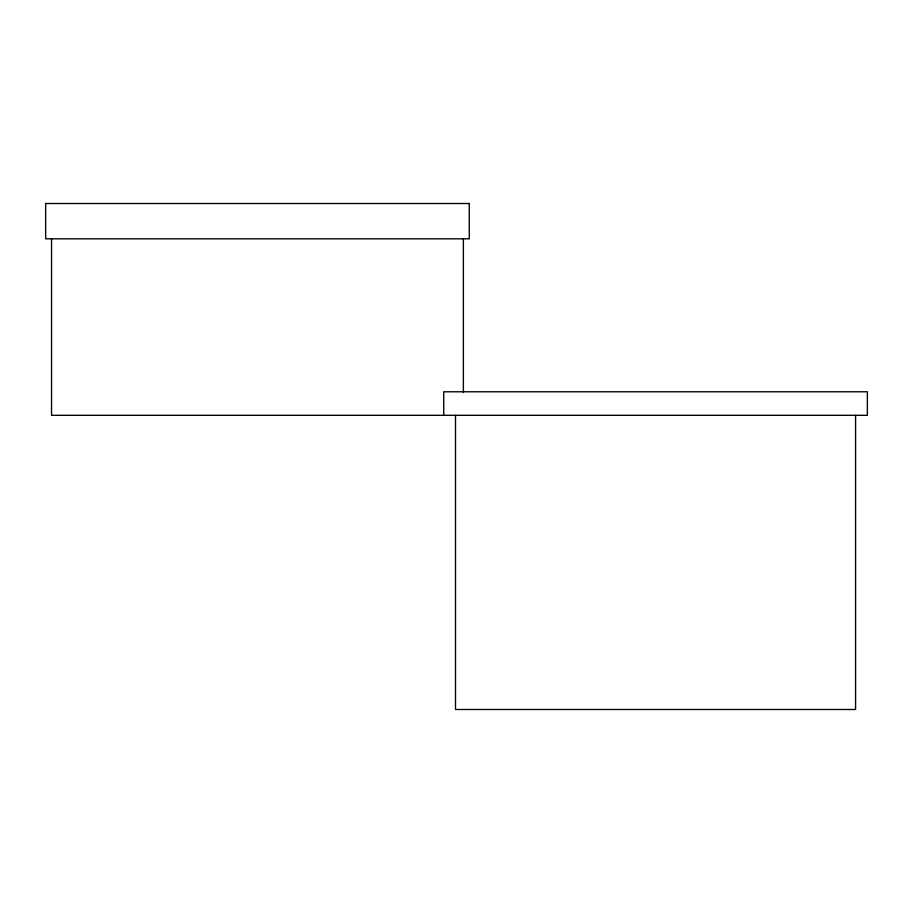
<?xml version="1.0" encoding="UTF-8"?>
<svg xmlns="http://www.w3.org/2000/svg" width="913" height="913" viewBox="0 0 913 913"><rect width="100%" height="100%" fill="white"/><g stroke="black" fill="none" stroke-linecap="round" stroke-linejoin="round"><path stroke-width="1.37" d="M855.584 415.312L855.584 709.492L455.507 709.492L455.507 415.312M463.37 238.818L463.37 392.544M443.741 415.312L443.741 391.78L867.35 391.78L867.35 415.312L51.539 415.312L51.539 238.818M469.259 203.508L45.65 203.508L45.65 238.818L469.259 238.818L469.259 203.508"/></g></svg>
